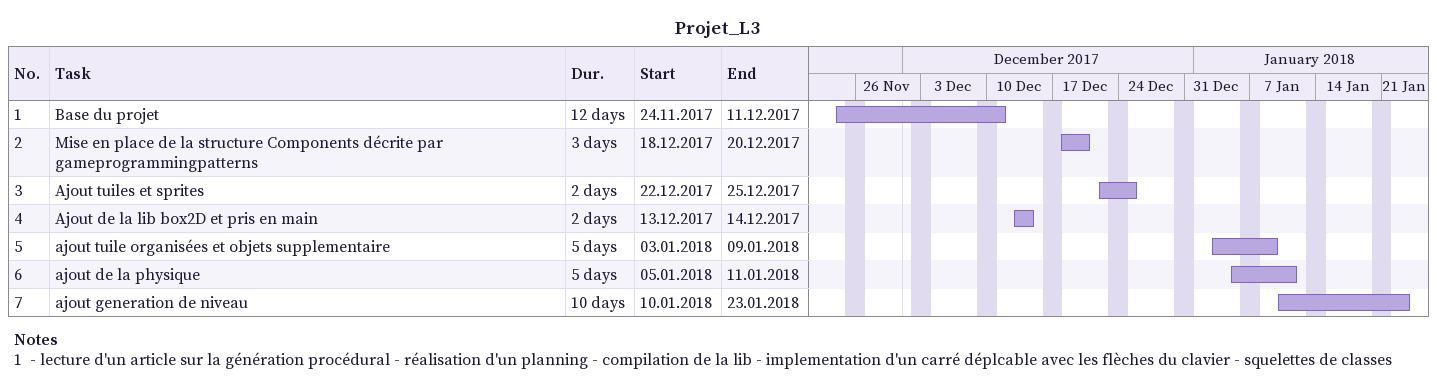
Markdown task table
Projet_L3

| ID | Task | Duration | Start | Finish |
|---|---|---|---|---|
| 1 | Base du projet | 12d | 2017-11-24 | 2017-12-11 |
| 2 | Mise en place de la structure Components décrite par gameprogrammingpatterns | 3d | 2017-12-18 | 2017-12-20 |
| 3 | Ajout tuiles et sprites | 2d | 2017-12-22 | 2017-12-25 |
| 4 | Ajout de la lib box2D et pris en main | 2d | 2017-12-13 | 2017-12-14 |
| 5 | ajout tuile organisées et objets supplementaire | 5d | 2018-01-03 | 2018-01-09 |
| 6 | ajout de la physique | 5d | 2018-01-05 | 2018-01-11 |
| 7 | ajout generation de niveau | 10d | 2018-01-10 | 2018-01-23 |

Notes
- 1: - lecture d'un article sur la génération procédural - réalisation d'un planning - compilation de la lib - implementation d'un carré déplcable avec les flèches du clavier - squelettes de classes
